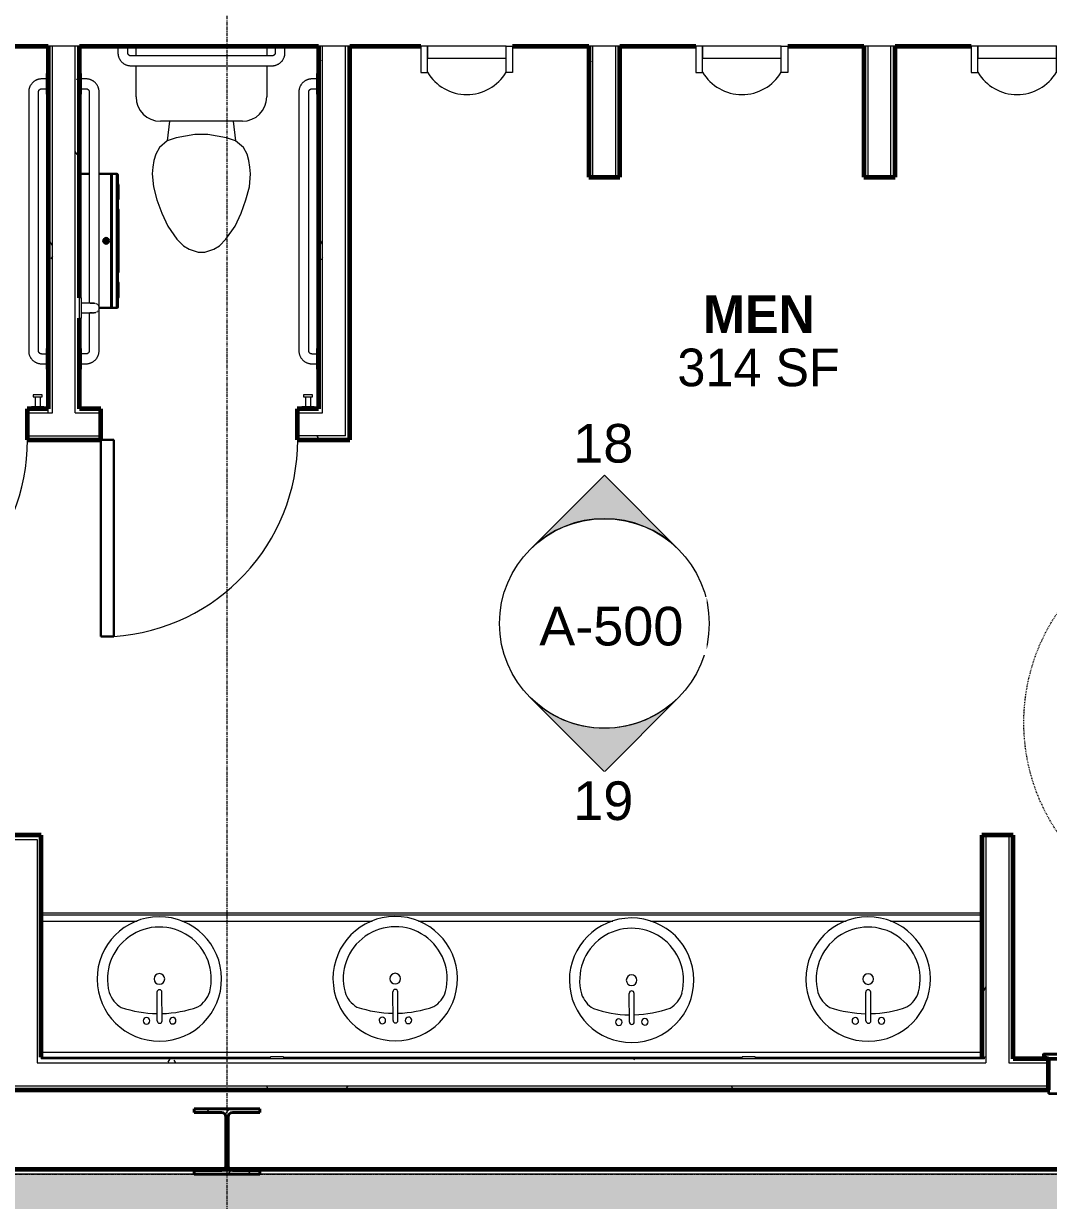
# Model space of a CAD drawing. Header units: inches. Extents: x 126 to 2219, y -1759 to -92.
# Drawn here: x 864.3 to 1020.8, y -692.5 to -512.8 of the extents above; entities that cross this region are included whole.
import ezdxf

# ---------------------------------------------------------------- set-up
doc = ezdxf.new("R2010")
doc.units = ezdxf.units.IN
doc.header["$MEASUREMENT"] = 0
doc.linetypes.add('Dash', pattern=[0.25, 0.125, -0.125])
doc.linetypes.add('Grid Line 1_2_', pattern=[0.875, 0.5, -0.125, 0.125, -0.125])
for name, color, linetype, lineweight in [('A-AREA-IDEN', 2, 'Continuous', 9), ('A-DETL-HDLN', 90, 'Dash', 9), ('A-DOOR', 31, 'Continuous', 18), ('A-GENM', 13, 'Continuous', 9), ('A-WALL', 113, 'Continuous', 18), ('A-WALL-PATT', 111, 'Continuous', 60), ('G-ANNO-SYMB', 111, 'Continuous', 9), ('I-WALL', 2, 'Continuous', 18), ('L-SITE-WALL', 31, 'Continuous', 18), ('P-SANR-FIXT', 6, 'Continuous', 9), ('Q-CASE', 31, 'Continuous', 9), ('Q-SPCQ', 91, 'Continuous', 9), ('S-COLS', 52, 'Continuous', 9), ('S-GRID', 1, 'Continuous', 9)]:
    doc.layers.add(name, color=color, linetype=linetype, lineweight=lineweight)
doc.styles.add('Arial', font='arial.ttf', dxfattribs={"height": 5.901198})
doc.styles.add('Century Gothic', font='GOTHIC.TTF', dxfattribs={"height": 5.748447})
doc.styles.add('Century Gothic_B', font='GOTHICB.TTF', dxfattribs={"height": 5.744479})
pattern_1 = [(0, (0, 0), (20.48, 5.12), [0.845, -14.515, 0.845, -14.515, -81.92]), (0, (0, 0), (20.48, 5.12), [-30.72, 0.845, -29.875, 0.845, -14.515, -35.84]), (0, (0, 0), (20.48, 5.12), [-76.8, 0.845, -9.395, 0.845, -24.755]), (120, (7.68, 2.56), (-14.67405, 15.1762), [0.845, -14.515, 0.845, -14.515, -81.92]), (120, (7.68, 2.56), (-14.67405, 15.1762), [-30.72, 0.845, -29.875, 0.845, -14.515, -35.84]), (120, (7.68, 2.56), (-14.67405, 15.1762), [-76.8, 0.845, -9.395, 0.845, -24.755]), (240, (10.24, 12.8), (-5.80595, -20.2962), [0.845, -14.515, 0.845, -14.515, -81.92]), (240, (10.24, 12.8), (-5.80595, -20.2962), [-30.72, 0.845, -29.875, 0.845, -14.515, -35.84]), (240, (10.24, 12.8), (-5.80595, -20.2962), [-76.8, 0.845, -9.395, 0.845, -24.755])]

# ---------------------------------------------------------------- blocks, each defined once
blk = doc.blocks.new('Open Source Metal Building_Exterior_rvt-1-Floor Plan - Office Annex')
at = {"layer": 'A-WALL-PATT', "lineweight": 9}
h = blk.add_hatch(dxfattribs=at)
h.set_pattern_fill('FP_2', color=8, style=0, pattern_type=2)
h.set_pattern_definition([(161.57, (0.32, 0.32), (-2.56049618, -0.0005374), [0, -18.214, 2.022, 0]), (18.43, (-0.32, 0.32), (-2.56049618, 0.0005374), [0, -18.214, 2.022, 0]), (108.43, (0.32, 0.32), (1.2792209, -6.40087673), [6.07, -14.166]), (71.57, (-0.32, 0.32), (1.2792209, 6.40087673), [6.07, -14.166])])
h.paths.add_polyline_path([(1738.07, -696.46), (2210.15, -696.46), (2210.15, -688.46), (1644.4, -688.46), (1644.4, -696.46), (1729.93, -696.46)], flags=0)
h.paths.add_polyline_path([(1138.4, -696.46), (1138.4, -688.46), (421.56, -688.46), (421.56, -696.46), (1103.21, -696.46)], flags=0)
h.paths.add_polyline_path([(1234.94, -696.46), (1234.94, -688.46), (1174.4, -688.46), (1174.4, -696.46)], flags=0)
h.paths.add_polyline_path([(1540.94, -696.46), (1608.4, -696.46), (1608.4, -688.46), (1540.94, -688.46)], flags=0)
h.paths.add_polyline_path([(321.83, -696.46), (385.56, -696.46), (385.56, -688.46), (126.49, -688.46), (126.49, -696.46), (256.72, -696.46)], flags=0)
at = {"layer": 'S-COLS'}
h = blk.add_hatch(dxfattribs=at)
h.set_pattern_fill('FP_4', color=256, style=0, pattern_type=2)
h.set_pattern_definition([(45, (0, 0), (-6.33568, 6.33568), []), (45, (0, 9.6), (-6.33568, 6.33568), [])])
h.paths.add_polyline_path([(890.39, -688.46), (900.39, -688.46), (900.39, -687.9), (896.26, -687.9), (895.77, -687.7), (895.56, -687.21), (895.56, -679.73), (895.77, -679.24), (896.26, -679.04), (900.39, -679.04), (900.39, -678.48), (890.39, -678.48), (890.39, -679.04), (894.53, -679.04), (895.02, -679.24), (895.23, -679.73), (895.23, -687.21), (895.02, -687.7), (894.53, -687.9), (890.39, -687.9)], flags=0)
at = {"layer": 'A-WALL', "color": 10}
blk.add_line((1138.4, -688.46), (421.56, -688.46), dxfattribs=at)
at = {"layer": 'L-SITE-WALL', "color": 250, "lineweight": 60}
blk.add_line((1138.4, -687.71), (421.56, -687.71), dxfattribs=at)
at = {"layer": 'S-COLS', "color": 90, "lineweight": 40}
for p, q in [((900.39, -678.48), (890.39, -678.48)), ((890.39, -678.48), (890.39, -679.04)), ((890.39, -679.04), (894.53, -679.04)), ((896.26, -679.04), (900.39, -679.04)), ((900.39, -679.04), (900.39, -678.48)), ((895.23, -679.73), (895.23, -687.21)), ((895.56, -687.21), (895.56, -679.73)), ((894.53, -687.9), (890.39, -687.9)), ((890.39, -687.9), (890.39, -688.46)), ((900.39, -687.9), (896.26, -687.9)), ((900.39, -688.46), (900.39, -687.9)), ((890.39, -688.46), (900.39, -688.46))]:
    blk.add_line(p, q, dxfattribs=at)
for centre, start, end in [((894.53, -679.73), 0, 90), ((896.26, -679.73), 90, 180), ((894.53, -687.21), 270, 0), ((896.26, -687.21), 180, 270)]:
    blk.add_arc(centre, 0.691, start, end, dxfattribs=at)
at = {"layer": 'S-GRID', "linetype": 'Grid Line 1_2_'}
for p, q in [((895.39, -1631.19), (895.39, -124.28)), ((329.05, -688.46), (2105.65, -688.46))]:
    blk.add_line(p, q, dxfattribs=at)
blk = doc.blocks.new('Urinal-Wall-3D - Urinal-Wall-3D-456486-Floor Plan - Office Annex')
at = {"layer": 'P-SANR-FIXT'}
for p, q in [((-11.29, 6), (-11.29, 10)), ((-11.29, 10), (-10.29, 10)), ((-10.29, 10), (-10.29, 6)), ((2.73, 10), (1.71, 10)), ((1.71, 10), (1.71, 6)), ((2.73, 6), (2.73, 10)), ((1.71, 7.85), (-10.29, 7.85)), ((-10.29, 7.85), (-10.29, 6)), ((1.71, 6), (1.71, 7.85)), ((-10.29, 6), (-11.29, 6)), ((-10.29, 6), (1.71, 6)), ((1.71, 6), (2.73, 6))]:
    blk.add_line(p, q, dxfattribs=at)
blk.add_arc((-4.29, 6.39), 7, 31.0027, 148.9973, dxfattribs=at)
blk = doc.blocks.new('Single-Flush - 30_ x 80_-506644-Floor Plan - Office Annex')
at = {"layer": 'A-DOOR', "lineweight": 30}
for p, q in [((13, 2.375), (13, 32.375)), ((15, 32.375), (13, 32.375)), ((15, 2.375), (15, 32.375)), ((15, 2.375), (13, 2.375))]:
    blk.add_line(p, q, dxfattribs=at)
at = {"layer": 'A-DOOR', "lineweight": 9}
blk.add_arc((15, 2.375), 30.067, 93.81407, 180, dxfattribs=at)
blk = doc.blocks.new('Sink Vanity-Round - 19_ x 19_-595517-Floor Plan - Office Annex')
at = {"layer": 'P-SANR-FIXT'}
for p, q in [((3.43, 9.73), (3.43, 5.36)), ((4.18, 9.73), (4.18, 5.36))]:
    blk.add_line(p, q, dxfattribs=at)
for centre, radius, start, end in [((3.81, 3.35), 9.5, 90, 270), ((3.81, 3.35), 9.5, 270, 90), ((1.81, 9.73), 0.5, 360, 180), ((1.81, 9.73), 0.5, 180, 360), ((3.81, 9.73), 0.375, 360, 180), ((5.81, 9.73), 0.5, 360, 180), ((5.81, 9.73), 0.5, 180, 360), ((0.05, 4.11), 4.12, 120.7927, 162.1904), ((3.81, -9.17), 17.81, 91.2067, 109.2086), ((3.81, -9.17), 17.81, 70.7914, 88.7933), ((7.56, 4.11), 4.12, 17.8096, 59.2073), ((3.81, 3.35), 7.93, 165.3071, 14.6929), ((3.81, 3.35), 0.813, 360, 180), ((3.81, 5.36), 0.375, 180, 360), ((3.81, 3.35), 0.813, 180, 360)]:
    blk.add_arc(centre, radius, start, end, dxfattribs=at)
blk = doc.blocks.new('Toilet-Domestic-3D - Toilet-Domestic-3D-V9-Floor Plan - Office Annex')
at = {"layer": 'P-SANR-FIXT'}
for p, q in [((-9.98, 17.98), (-9.98, 19.48)), ((9.98, 19.48), (9.98, 17.98)), ((-9.98, 11.75), (-9.98, 16.48)), ((9.98, 16.48), (9.98, 11.75)), ((6.25, 8.02), (-6.25, 8.02)), ((-4.86, 8.02), (-5.21, 5)), ((4.86, 8.02), (5.21, 5)), ((-3.84, 5.5), (-5.21, 5)), ((-1, 6), (-3.84, 5.5)), ((1, 6), (-1, 6)), ((3.84, 5.5), (1, 6)), ((5.21, 5), (3.84, 5.5)), ((-6.4, 4), (-6.97, 3)), ((-5.21, 5), (-6.4, 4)), ((6.4, 4), (5.21, 5)), ((6.97, 3), (6.4, 4)), ((-7.24, 2), (-7.41, 1)), ((-6.97, 3), (-7.24, 2)), ((7.24, 2), (6.97, 3)), ((7.41, 1), (7.24, 2)), ((-7.41, 1), (-7.5, 0)), ((-7.5, 0), (-7.33, -1.99)), ((7.33, -1.99), (7.5, 0)), ((7.5, 0), (7.41, 1)), ((-7.33, -1.99), (-6.79, -4)), ((6.79, -4), (7.33, -1.99)), ((-6.79, -4), (-6.06, -6)), ((6.06, -6), (6.79, -4)), ((-6.06, -6), (-5.13, -8)), ((5.13, -8), (6.06, -6)), ((-5.13, -8), (-3.74, -10)), ((3.74, -10), (5.13, -8)), ((-3.74, -10), (-2.74, -11)), ((2.74, -11), (3.74, -10)), ((-2.74, -11), (-1.87, -11.5)), ((-1.87, -11.5), (-0.5, -12)), ((-0.5, -12), (0.5, -12)), ((0.5, -12), (1.87, -11.5)), ((1.87, -11.5), (2.74, -11))]:
    blk.add_line(p, q, dxfattribs=at)
for centre, start, end in [((-6.25, 11.75), 180, 270), ((6.25, 11.75), 270, 360)]:
    blk.add_arc(centre, 3.73, start, end, dxfattribs=at)
blk = doc.blocks.new('817_Grab_Bars - 8170-001420-V7-Floor Plan - Office Annex')
at = {"layer": 'Q-SPCQ'}
for p, q in [((1749.94, -707.7), (1749.66, -707.7)), ((1749.66, -709.27), (1749.66, -707.7)), ((1749.66, -708.52), (1748.94, -708.52)), ((1749.66, -710.83), (1749.66, -709.27)), ((1746.94, -710.52), (1746.94, -750.02)), ((1748.44, -750.02), (1748.44, -710.52)), ((1748.94, -710.02), (1749.66, -710.02)), ((1749.66, -710.83), (1749.94, -710.83)), ((1749.66, -750.52), (1748.94, -750.52)), ((1749.94, -749.7), (1749.66, -749.7)), ((1749.66, -751.27), (1749.66, -749.7)), ((1748.94, -752.02), (1749.66, -752.02)), ((1749.66, -752.83), (1749.66, -751.27)), ((1749.66, -752.83), (1749.94, -752.83))]:
    blk.add_line(p, q, dxfattribs=at)
at = {"layer": 'Q-SPCQ', "flags": 128}
for points in [[(1748.94, -708.52), (1748.86, -708.52), (1748.78, -708.52), (1748.7, -708.53), (1748.62, -708.54), (1748.54, -708.56), (1748.46, -708.57), (1748.38, -708.59), (1748.31, -708.62), (1748.23, -708.64), (1748.16, -708.67), (1748.08, -708.71), (1748.01, -708.74), (1747.94, -708.78), (1747.87, -708.82), (1747.81, -708.87), (1747.74, -708.91), (1747.68, -708.96), (1747.62, -709.01), (1747.56, -709.07), (1747.5, -709.12), (1747.45, -709.18), (1747.4, -709.24), (1747.35, -709.3), (1747.3, -709.37), (1747.25, -709.44), (1747.21, -709.5), (1747.17, -709.57), (1747.14, -709.64), (1747.1, -709.72), (1747.07, -709.79), (1747.05, -709.87), (1747.02, -709.94), (1747, -710.02), (1746.98, -710.1), (1746.97, -710.18), (1746.95, -710.25), (1746.94, -710.33), (1746.94, -710.41), (1746.94, -710.49), (1746.94, -710.52)], [(1748.44, -710.52), (1748.44, -710.5), (1748.44, -710.48), (1748.44, -710.46), (1748.44, -710.44), (1748.45, -710.42), (1748.45, -710.4), (1748.46, -710.38), (1748.46, -710.36), (1748.47, -710.34), (1748.48, -710.32), (1748.48, -710.3), (1748.49, -710.28), (1748.5, -710.27), (1748.51, -710.25), (1748.52, -710.23), (1748.54, -710.22), (1748.55, -710.2), (1748.56, -710.19), (1748.57, -710.17), (1748.59, -710.16), (1748.6, -710.14), (1748.62, -710.13), (1748.63, -710.12), (1748.65, -710.11), (1748.67, -710.1), (1748.68, -710.08), (1748.7, -710.07), (1748.72, -710.07), (1748.74, -710.06), (1748.76, -710.05), (1748.77, -710.04), (1748.79, -710.04), (1748.81, -710.03), (1748.83, -710.03), (1748.85, -710.02), (1748.87, -710.02), (1748.89, -710.02), (1748.91, -710.02), (1748.93, -710.02), (1748.94, -710.02)], [(1746.94, -750.02), (1746.94, -750.1), (1746.94, -750.18), (1746.95, -750.26), (1746.96, -750.33), (1746.98, -750.41), (1746.99, -750.49), (1747.01, -750.57), (1747.04, -750.64), (1747.06, -750.72), (1747.09, -750.79), (1747.13, -750.87), (1747.16, -750.94), (1747.2, -751.01), (1747.24, -751.08), (1747.29, -751.15), (1747.33, -751.21), (1747.38, -751.27), (1747.43, -751.33), (1747.49, -751.39), (1747.54, -751.45), (1747.6, -751.51), (1747.66, -751.56), (1747.73, -751.61), (1747.79, -751.65), (1747.86, -751.7), (1747.92, -751.74), (1747.99, -751.78), (1748.07, -751.82), (1748.14, -751.85), (1748.21, -751.88), (1748.29, -751.91), (1748.36, -751.93), (1748.44, -751.95), (1748.52, -751.97), (1748.6, -751.99), (1748.68, -752), (1748.76, -752.01), (1748.84, -752.01), (1748.92, -752.02), (1748.94, -752.02)], [(1748.94, -750.52), (1748.92, -750.52), (1748.9, -750.51), (1748.88, -750.51), (1748.86, -750.51), (1748.84, -750.51), (1748.82, -750.5), (1748.8, -750.5), (1748.78, -750.49), (1748.76, -750.48), (1748.74, -750.48), (1748.72, -750.47), (1748.71, -750.46), (1748.69, -750.45), (1748.67, -750.44), (1748.65, -750.43), (1748.64, -750.42), (1748.62, -750.4), (1748.61, -750.39), (1748.59, -750.38), (1748.58, -750.36), (1748.56, -750.35), (1748.55, -750.33), (1748.54, -750.32), (1748.53, -750.3), (1748.52, -750.29), (1748.51, -750.27), (1748.5, -750.25), (1748.49, -750.23), (1748.48, -750.22), (1748.47, -750.2), (1748.46, -750.18), (1748.46, -750.16), (1748.45, -750.14), (1748.45, -750.12), (1748.44, -750.1), (1748.44, -750.08), (1748.44, -750.06), (1748.44, -750.04), (1748.44, -750.02), (1748.44, -750.02)]]:
    blk.add_lwpolyline(points, dxfattribs=at)
blk = doc.blocks.new('817_Grab_Bars - 8170-001420-V17-Floor Plan - Office Annex')
at = {"layer": 'Q-SPCQ'}
for p, q in [((873.14, -520.4), (872.86, -520.4)), ((873.14, -520.4), (873.14, -521.96)), ((873.86, -521.21), (873.14, -521.21)), ((873.14, -521.96), (873.14, -523.52)), ((873.14, -522.71), (873.86, -522.71)), ((872.86, -523.52), (873.14, -523.52)), ((874.36, -523.21), (874.36, -555.44)), ((875.86, -562.71), (875.86, -523.21)), ((874.36, -556.94), (874.36, -562.71)), ((873.14, -562.4), (872.86, -562.4)), ((873.14, -562.4), (873.14, -563.96)), ((873.86, -563.21), (873.14, -563.21)), ((873.14, -563.96), (873.14, -565.52)), ((872.86, -565.52), (873.14, -565.52)), ((873.14, -564.71), (873.86, -564.71))]:
    blk.add_line(p, q, dxfattribs=at)
at = {"layer": 'Q-SPCQ', "flags": 128}
for points in [[(875.86, -523.21), (875.86, -523.13), (875.85, -523.05), (875.85, -522.97), (875.83, -522.89), (875.82, -522.81), (875.8, -522.74), (875.78, -522.66), (875.76, -522.58), (875.73, -522.51), (875.7, -522.43), (875.67, -522.36), (875.63, -522.29), (875.6, -522.22), (875.55, -522.15), (875.51, -522.08), (875.46, -522.02), (875.41, -521.95), (875.36, -521.89), (875.31, -521.83), (875.25, -521.78), (875.19, -521.72), (875.13, -521.67), (875.07, -521.62), (875.01, -521.57), (874.94, -521.53), (874.87, -521.49), (874.8, -521.45), (874.73, -521.41), (874.66, -521.38), (874.58, -521.35), (874.51, -521.32), (874.43, -521.29), (874.36, -521.27), (874.28, -521.26), (874.2, -521.24), (874.12, -521.23), (874.04, -521.22), (873.96, -521.21), (873.88, -521.21), (873.86, -521.21)], [(873.86, -522.71), (873.88, -522.71), (873.9, -522.71), (873.92, -522.71), (873.94, -522.72), (873.96, -522.72), (873.98, -522.73), (874, -522.73), (874.02, -522.74), (874.04, -522.74), (874.05, -522.75), (874.07, -522.76), (874.09, -522.77), (874.11, -522.78), (874.13, -522.79), (874.14, -522.8), (874.16, -522.81), (874.17, -522.82), (874.19, -522.83), (874.2, -522.85), (874.22, -522.86), (874.23, -522.88), (874.24, -522.89), (874.26, -522.91), (874.27, -522.92), (874.28, -522.94), (874.29, -522.96), (874.3, -522.98), (874.31, -522.99), (874.32, -523.01), (874.33, -523.03), (874.33, -523.05), (874.34, -523.07), (874.34, -523.09), (874.35, -523.11), (874.35, -523.13), (874.36, -523.15), (874.36, -523.17), (874.36, -523.19), (874.36, -523.21), (874.36, -523.21)], [(873.86, -564.71), (873.94, -564.71), (874.02, -564.7), (874.1, -564.7), (874.18, -564.69), (874.26, -564.67), (874.33, -564.65), (874.41, -564.63), (874.49, -564.61), (874.56, -564.58), (874.64, -564.55), (874.71, -564.52), (874.78, -564.48), (874.85, -564.45), (874.92, -564.41), (874.99, -564.36), (875.05, -564.32), (875.12, -564.27), (875.18, -564.21), (875.24, -564.16), (875.29, -564.1), (875.35, -564.05), (875.4, -563.99), (875.45, -563.92), (875.5, -563.86), (875.54, -563.79), (875.58, -563.72), (875.62, -563.65), (875.66, -563.58), (875.69, -563.51), (875.72, -563.44), (875.75, -563.36), (875.78, -563.28), (875.8, -563.21), (875.82, -563.13), (875.83, -563.05), (875.84, -562.97), (875.85, -562.89), (875.86, -562.81), (875.86, -562.73), (875.86, -562.71)], [(874.36, -562.71), (874.36, -562.73), (874.36, -562.75), (874.36, -562.77), (874.35, -562.79), (874.35, -562.81), (874.35, -562.83), (874.34, -562.85), (874.33, -562.87), (874.33, -562.89), (874.32, -562.91), (874.31, -562.92), (874.3, -562.94), (874.29, -562.96), (874.28, -562.98), (874.27, -562.99), (874.26, -563.01), (874.25, -563.03), (874.24, -563.04), (874.22, -563.06), (874.21, -563.07), (874.19, -563.08), (874.18, -563.1), (874.16, -563.11), (874.15, -563.12), (874.13, -563.13), (874.11, -563.14), (874.1, -563.15), (874.08, -563.16), (874.06, -563.17), (874.04, -563.18), (874.02, -563.18), (874, -563.19), (873.98, -563.2), (873.96, -563.2), (873.94, -563.2), (873.92, -563.21), (873.9, -563.21), (873.88, -563.21), (873.86, -563.21), (873.86, -563.21)]]:
    blk.add_lwpolyline(points, dxfattribs=at)
blk = doc.blocks.new('817_Grab_Bars - 8170-001240-654970-Floor Plan - Office Annex')
at = {"layer": 'Q-SPCQ'}
for p, q in [((877.92, -516.21), (877.92, -516.49)), ((879.48, -516.49), (877.92, -516.49)), ((878.73, -516.49), (878.73, -517.21)), ((881.05, -516.49), (879.48, -516.49)), ((880.23, -517.21), (880.23, -516.49)), ((881.05, -516.49), (881.05, -516.21)), ((901.92, -516.21), (901.92, -516.49)), ((903.48, -516.49), (901.92, -516.49)), ((902.73, -516.49), (902.73, -517.21)), ((905.05, -516.49), (903.48, -516.49)), ((904.23, -517.21), (904.23, -516.49)), ((905.05, -516.49), (905.05, -516.21)), ((902.23, -517.71), (880.73, -517.71)), ((880.73, -519.21), (902.23, -519.21))]:
    blk.add_line(p, q, dxfattribs=at)
at = {"layer": 'Q-SPCQ', "flags": 128}
for points in [[(878.73, -517.21), (878.74, -517.29), (878.74, -517.37), (878.75, -517.45), (878.76, -517.53), (878.77, -517.61), (878.79, -517.69), (878.81, -517.76), (878.84, -517.84), (878.86, -517.92), (878.89, -517.99), (878.93, -518.06), (878.96, -518.13), (879, -518.2), (879.04, -518.27), (879.08, -518.34), (879.13, -518.41), (879.18, -518.47), (879.23, -518.53), (879.28, -518.59), (879.34, -518.65), (879.4, -518.7), (879.46, -518.75), (879.52, -518.8), (879.59, -518.85), (879.65, -518.89), (879.72, -518.94), (879.79, -518.97), (879.86, -519.01), (879.94, -519.04), (880.01, -519.07), (880.08, -519.1), (880.16, -519.13), (880.24, -519.15), (880.32, -519.17), (880.39, -519.18), (880.47, -519.19), (880.55, -519.2), (880.63, -519.21), (880.71, -519.21), (880.73, -519.21)], [(880.73, -517.71), (880.71, -517.71), (880.69, -517.71), (880.67, -517.71), (880.65, -517.7), (880.64, -517.7), (880.62, -517.7), (880.6, -517.69), (880.58, -517.69), (880.56, -517.68), (880.54, -517.67), (880.52, -517.66), (880.5, -517.65), (880.49, -517.64), (880.47, -517.63), (880.45, -517.62), (880.44, -517.61), (880.42, -517.6), (880.4, -517.59), (880.39, -517.57), (880.38, -517.56), (880.36, -517.54), (880.35, -517.53), (880.34, -517.51), (880.32, -517.5), (880.31, -517.48), (880.3, -517.46), (880.29, -517.45), (880.28, -517.43), (880.28, -517.41), (880.27, -517.39), (880.26, -517.37), (880.26, -517.35), (880.25, -517.33), (880.25, -517.32), (880.24, -517.3), (880.24, -517.28), (880.24, -517.26), (880.24, -517.24), (880.23, -517.22), (880.23, -517.21)], [(902.23, -519.21), (902.31, -519.21), (902.39, -519.2), (902.47, -519.2), (902.55, -519.19), (902.63, -519.17), (902.71, -519.15), (902.79, -519.13), (902.86, -519.11), (902.94, -519.08), (903.01, -519.05), (903.09, -519.02), (903.16, -518.98), (903.23, -518.95), (903.3, -518.91), (903.36, -518.86), (903.43, -518.82), (903.49, -518.77), (903.55, -518.71), (903.61, -518.66), (903.67, -518.6), (903.72, -518.55), (903.78, -518.49), (903.83, -518.42), (903.87, -518.36), (903.92, -518.29), (903.96, -518.22), (904, -518.15), (904.03, -518.08), (904.07, -518.01), (904.1, -517.94), (904.13, -517.86), (904.15, -517.78), (904.17, -517.71), (904.19, -517.63), (904.21, -517.55), (904.22, -517.47), (904.23, -517.39), (904.23, -517.31), (904.23, -517.23), (904.23, -517.21)], [(902.73, -517.21), (902.73, -517.23), (902.73, -517.25), (902.73, -517.27), (902.73, -517.29), (902.72, -517.31), (902.72, -517.33), (902.72, -517.35), (902.71, -517.37), (902.7, -517.39), (902.7, -517.41), (902.69, -517.42), (902.68, -517.44), (902.67, -517.46), (902.66, -517.48), (902.65, -517.49), (902.64, -517.51), (902.62, -517.53), (902.61, -517.54), (902.6, -517.56), (902.58, -517.57), (902.57, -517.58), (902.55, -517.6), (902.54, -517.61), (902.52, -517.62), (902.5, -517.63), (902.49, -517.64), (902.47, -517.65), (902.45, -517.66), (902.43, -517.67), (902.42, -517.68), (902.4, -517.68), (902.38, -517.69), (902.36, -517.7), (902.34, -517.7), (902.32, -517.7), (902.3, -517.71), (902.28, -517.71), (902.26, -517.71), (902.24, -517.71), (902.23, -517.71)]]:
    blk.add_lwpolyline(points, dxfattribs=at)
blk = doc.blocks.new('Dispenser-Toilet_Tissue-Frost_Products_LTD_-Jumbo-169 - Steel-Brushed-Stainless_Steel-V13-Floor Plan - Office Annex')
at = {"layer": 'Q-SPCQ', "lineweight": 30}
for p, q in [((766.86, -535.69), (765.36, -535.69)), ((770.2, -535.69), (768.36, -535.69)), ((770.2, -535.69), (770.2, -556.19)), ((770.26, -556.13), (770.26, -535.75)), ((770.29, -535.75), (770.26, -535.75)), ((771.06, -535.69), (770.29, -535.69)), ((770.29, -535.69), (770.29, -535.75)), ((770.29, -535.75), (770.29, -556.13)), ((771.06, -556.19), (771.06, -535.69)), ((771.22, -537.2), (771.22, -535.85)), ((771.22, -554.68), (771.22, -537.2)), ((771.32, -539.53), (771.32, -537.36)), ((771.22, -541), (771.22, -539.69)), ((771.32, -550.69), (771.32, -541.19)), ((769.26, -545.9), (769.26, -545.98)), ((769.6, -545.9), (769.26, -545.9)), ((769.26, -545.98), (769.6, -545.98)), ((769.6, -545.98), (769.6, -545.9)), ((771.22, -552.18), (771.22, -550.88)), ((771.32, -554.52), (771.32, -552.34)), ((771.22, -556.03), (771.22, -554.68)), ((768.36, -556.19), (770.2, -556.19)), ((770.26, -556.13), (770.29, -556.13)), ((770.29, -556.13), (770.29, -556.19)), ((770.29, -556.19), (771.06, -556.19))]:
    blk.add_line(p, q, dxfattribs=at)
for radius in [0.438, 0.357]:
    blk.add_circle((769.44, -545.94), radius, dxfattribs=at)
for centre, radius, start, end in [((770.2, -535.75), 0.06, 0, 90), ((771.06, -535.85), 0.16, 0, 90), ((771.14, -537.36), 0.18, 0, 63.6122), ((771.2, -538.91), 0.118, 10.8116, 82.3569), ((771.17, -538.91), 0.151, 289.6341, 357.321), ((771.17, -538.93), 0.151, 289.6341, 356.8331), ((771.14, -538.94), 0.18, 296.3878, 0), ((771.2, -539.52), 0.119, 10.0401, 81.5195), ((771.17, -539.51), 0.151, 289.6341, 357.321), ((771.17, -539.52), 0.151, 289.6341, 357.321), ((771.14, -539.53), 0.18, 296.3878, 0), ((771.1, -541.19), 0.22, 0, 56.9443), ((771.1, -550.69), 0.22, 303.0557, 0), ((771.14, -552.34), 0.18, 0, 63.6122), ((771.17, -552.35), 0.151, 2.679, 70.3659), ((771.17, -552.36), 0.151, 2.679, 70.3659), ((771.2, -552.36), 0.119, 278.4805, 349.9599), ((771.14, -552.93), 0.18, 0, 63.6084), ((771.17, -552.94), 0.151, 3.1667, 70.3726), ((771.17, -552.96), 0.151, 2.679, 70.3653), ((771.2, -552.96), 0.118, 277.6431, 349.1884), ((771.14, -554.52), 0.18, 296.3878, 0), ((770.2, -556.13), 0.0601, 270, 357.3185), ((771.06, -556.03), 0.16, 270, 359.0019)]:
    blk.add_arc(centre, radius, start, end, dxfattribs=at)
blk = doc.blocks.new('Robe_hook_5552 - Coat_hook_5552-658221-Floor Plan - Office Annex')
at = {"layer": 'A-GENM'}
for p, q in [((-0.69, 2.16), (-0.69, 1.81)), ((0.69, 2.16), (-0.69, 2.16)), ((-0.69, 1.81), (0.69, 1.81)), ((-0.37, 1.81), (-0.37, 0.35)), ((0.38, 1.81), (0.38, 0.35)), ((0.69, 1.81), (0.69, 2.16)), ((-0.94, 0.35), (0.94, 0.35)), ((-0.94, 0), (-0.94, 0.35)), ((0.94, 0.35), (0.94, 0))]:
    blk.add_line(p, q, dxfattribs=at)
blk = doc.blocks.new('817_Grab_Bars - 8170-001180-V23-Floor Plan - Office Annex')
at = {"layer": 'Q-SPCQ'}
for p, q in [((873.14, -554.62), (872.86, -554.62)), ((872.86, -557.75), (872.86, -554.62)), ((873.14, -554.62), (873.14, -557.75)), ((873.86, -555.44), (873.14, -555.44)), ((873.14, -556.94), (873.86, -556.94)), ((872.86, -557.75), (873.14, -557.75))]:
    blk.add_line(p, q, dxfattribs=at)
at = {"layer": 'Q-SPCQ', "flags": 128}
for points in [[(875.11, -555.44), (875.11, -555.44), (875.11, -555.44), (875.1, -555.44), (875.09, -555.44), (875.08, -555.44), (875.07, -555.44), (875.06, -555.44), (875.05, -555.44), (875.03, -555.44), (875.01, -555.44), (874.99, -555.44), (874.97, -555.44), (874.94, -555.44), (874.92, -555.44), (874.89, -555.44), (874.86, -555.44), (874.83, -555.44), (874.8, -555.44), (874.77, -555.44), (874.73, -555.44), (874.69, -555.44), (874.66, -555.44), (874.62, -555.44), (874.58, -555.44), (874.53, -555.44), (874.49, -555.44), (874.45, -555.44), (874.4, -555.44), (874.36, -555.44), (874.31, -555.44), (874.27, -555.44), (874.22, -555.44), (874.17, -555.44), (874.12, -555.44), (874.07, -555.44), (874.02, -555.44), (873.97, -555.44), (873.92, -555.44), (873.87, -555.44), (873.86, -555.44)], [(873.86, -556.94), (873.91, -556.94), (873.96, -556.94), (874.01, -556.94), (874.06, -556.94), (874.11, -556.94), (874.16, -556.94), (874.2, -556.94), (874.25, -556.94), (874.3, -556.94), (874.35, -556.94), (874.39, -556.94), (874.44, -556.94), (874.48, -556.94), (874.52, -556.94), (874.57, -556.94), (874.61, -556.94), (874.65, -556.94), (874.68, -556.94), (874.72, -556.94), (874.76, -556.94), (874.79, -556.94), (874.82, -556.94), (874.85, -556.94), (874.88, -556.94), (874.91, -556.94), (874.94, -556.94), (874.96, -556.94), (874.98, -556.94), (875.01, -556.94), (875.02, -556.94), (875.04, -556.94), (875.06, -556.94), (875.07, -556.94), (875.08, -556.94), (875.09, -556.94), (875.1, -556.94), (875.1, -556.94), (875.11, -556.94), (875.11, -556.94), (875.11, -556.94)], [(874.86, -556.94), (874.83, -556.94), (874.8, -556.94), (874.77, -556.94), (874.73, -556.94), (874.69, -556.94), (874.66, -556.94), (874.62, -556.94), (874.58, -556.94), (874.53, -556.94), (874.49, -556.94), (874.45, -556.94)], [(874.49, -555.44), (874.52, -555.44), (874.57, -555.44), (874.61, -555.44), (874.65, -555.44), (874.68, -555.44), (874.72, -555.44), (874.76, -555.44), (874.79, -555.44), (874.82, -555.44), (874.85, -555.44), (874.88, -555.44), (874.91, -555.44), (874.94, -555.44), (874.96, -555.44), (874.98, -555.44), (875.01, -555.44), (875.02, -555.44)], [(875.11, -556.94), (875.11, -556.94), (875.11, -556.94), (875.1, -556.94), (875.09, -556.94), (875.08, -556.94), (875.07, -556.94), (875.06, -556.94), (875.05, -556.94), (875.03, -556.94)], [(875.07, -555.44), (875.08, -555.44), (875.09, -555.44), (875.1, -555.44), (875.1, -555.44), (875.11, -555.44), (875.11, -555.44), (875.11, -555.44)], [(875.11, -555.44), (875.14, -555.44), (875.17, -555.44), (875.2, -555.44), (875.23, -555.45), (875.26, -555.45)], [(875.41, -556.87), (875.38, -556.89), (875.35, -556.9), (875.32, -556.91), (875.3, -556.91), (875.27, -556.92), (875.24, -556.93), (875.21, -556.93), (875.18, -556.93), (875.15, -556.94), (875.12, -556.94), (875.11, -556.94)], [(875.35, -555.48), (875.37, -555.49), (875.4, -555.5), (875.43, -555.51), (875.46, -555.52)], [(875.51, -555.55), (875.53, -555.57), (875.56, -555.59), (875.58, -555.6), (875.6, -555.62)], [(875.61, -556.75), (875.59, -556.77), (875.56, -556.78), (875.54, -556.8), (875.51, -556.82)], [(875.67, -555.69), (875.69, -555.71), (875.71, -555.73), (875.72, -555.76), (875.74, -555.78)], [(875.73, -556.61), (875.71, -556.64), (875.69, -556.66), (875.67, -556.68)], [(875.77, -555.83), (875.78, -555.86), (875.8, -555.89), (875.81, -555.92), (875.82, -555.94), (875.83, -555.97)], [(875.82, -556.42), (875.81, -556.45), (875.8, -556.48), (875.79, -556.51), (875.77, -556.53)], [(875.84, -556.03), (875.85, -556.06), (875.85, -556.09), (875.86, -556.12), (875.86, -556.15), (875.86, -556.18)], [(875.86, -556.19), (875.86, -556.22), (875.86, -556.25), (875.85, -556.28), (875.85, -556.31), (875.84, -556.34)]]:
    blk.add_lwpolyline(points, dxfattribs=at)
blk = doc.blocks.new('Bradley-Washroom_Accessories-Mirrors-747_Standard - 60_ x 36_ _ BradEX 2-663032-Floor Plan - Office Annex')
at = {"layer": 'Q-SPCQ'}
for p, q in [((867.01, -670.59), (902.01, -670.59)), ((867.01, -670.59), (867.01, -670.84)), ((902.01, -670.84), (867.01, -670.84)), ((902.01, -670.84), (902.01, -670.55)), ((904.01, -670.55), (902.01, -670.55)), ((904.01, -670.84), (902.01, -670.84)), ((904.01, -670.55), (904.01, -670.84)), ((904.01, -670.59), (974.01, -670.59)), ((974.01, -670.84), (904.01, -670.84)), ((974.01, -670.84), (974.01, -670.55)), ((976.01, -670.55), (974.01, -670.55)), ((976.01, -670.84), (974.01, -670.84)), ((976.01, -670.55), (976.01, -670.84)), ((976.01, -670.59), (1011.01, -670.59)), ((1011.01, -670.84), (976.01, -670.84)), ((1011.01, -670.84), (1011.01, -670.59))]:
    blk.add_line(p, q, dxfattribs=at)
blk = doc.blocks.new('Dispenser_Disposal-Paper-Frost_Products_LTD_-Recessed-400A - Steel-Stainless-664721-Floor Plan - Office Annex')
at = {"layer": 'Q-SPCQ', "lineweight": 30}
for p, q in [((1020.06, -670.15), (1019.98, -670.15)), ((1019.98, -670.69), (1019.98, -670.15)), ((1020.06, -670.08), (1020.06, -670.69)), ((1033.66, -670.08), (1020.06, -670.08)), ((1020.06, -670.08), (1031.82, -670.08)), ((1020.06, -670.15), (1020.36, -670.45)), ((1033.73, -670.15), (1020.06, -670.15)), ((1031.82, -669.95), (1032.69, -669.95)), ((1031.82, -670.08), (1031.82, -669.95)), ((1031.84, -669.93), (1032.67, -669.93)), ((1032.69, -669.95), (1032.69, -670.08)), ((1032.69, -670.08), (1033.66, -670.08)), ((1033.36, -670.46), (1033.66, -670.15)), ((1033.66, -670.75), (1033.66, -670.08)), ((1033.73, -670.15), (1033.73, -670.75)), ((1020.03, -670.69), (1019.98, -670.69)), ((1020.36, -670.69), (1020.03, -670.69)), ((1020.03, -670.74), (1020.03, -670.69)), ((1020.59, -670.8), (1020.09, -670.8)), ((1020.09, -670.84), (1020.09, -670.8)), ((1020.11, -670.84), (1020.11, -670.8)), ((1020.15, -670.77), (1020.59, -670.77)), ((1020.36, -670.7), (1020.36, -670.45)), ((1020.36, -670.46), (1020.36, -670.69)), ((1020.41, -670.75), (1033.36, -670.75)), ((1020.59, -670.77), (1020.59, -670.8)), ((1020.59, -670.8), (1020.77, -670.8)), ((1020.76, -670.93), (1020.8, -670.93)), ((1020.8, -670.93), (1020.8, -670.87)), ((1020.83, -670.87), (1020.83, -670.93)), ((1020.83, -676.12), (1020.83, -670.93)), ((1020.83, -670.93), (1032.93, -670.93)), ((1020.86, -670.93), (1020.86, -670.75)), ((1021.47, -670.93), (1021.47, -670.75)), ((1021.53, -670.93), (1021.53, -670.75)), ((1021.67, -670.75), (1021.67, -670.93)), ((1021.7, -670.93), (1021.7, -670.75)), ((1031.92, -670.75), (1031.92, -670.84)), ((1031.92, -670.84), (1032.2, -670.84)), ((1031.95, -670.93), (1031.95, -670.84)), ((1031.98, -670.84), (1031.98, -670.93)), ((1032.48, -670.87), (1032.02, -670.87)), ((1032.2, -670.84), (1032.2, -670.75)), ((1032.53, -670.84), (1032.2, -670.84)), ((1032.6, -670.91), (1032.53, -670.84)), ((1032.58, -670.75), (1032.65, -670.82)), ((1032.85, -670.91), (1032.6, -670.91)), ((1032.65, -670.82), (1032.88, -670.82)), ((1032.82, -670.93), (1032.82, -670.75)), ((1032.85, -670.75), (1032.85, -670.82)), ((1032.85, -670.93), (1032.85, -670.87)), ((1032.86, -676.12), (1032.86, -670.93)), ((1033.73, -670.75), (1032.88, -670.75)), ((1032.88, -670.75), (1032.88, -670.82)), ((1032.89, -670.87), (1032.89, -670.93)), ((1032.89, -670.91), (1032.93, -670.91)), ((1032.92, -670.8), (1033.57, -670.8)), ((1033.36, -670.75), (1033.36, -670.46)), ((1033.57, -670.8), (1033.57, -670.84)), ((1020.76, -676.12), (1020.76, -675.59)), ((1032.93, -675.59), (1032.93, -676.12)), ((1020.83, -676.12), (1020.76, -676.12)), ((1032.86, -676.12), (1020.83, -676.12)), ((1020.83, -676.18), (1020.83, -676.12)), ((1032.86, -676.18), (1020.83, -676.18)), ((1032.93, -676.12), (1032.86, -676.12)), ((1032.86, -676.12), (1032.86, -676.18))]:
    blk.add_line(p, q, dxfattribs=at)
for centre, radius, start, end in [((1020.06, -670.15), 0.0763, 90, 180), ((1031.84, -669.95), 0.02, 90, 180), ((1032.67, -669.95), 0.02, 0, 90), ((1033.66, -670.15), 0.0768, 0, 90), ((1033.66, -670.15), 0.029, 0, 90), ((1020.09, -670.74), 0.0625, 122.4117, 270.0728), ((1020.09, -670.74), 0.0625, 179.8391, 270), ((1020.09, -670.74), 0.0625, 333.896, 53.1301), ((1020.41, -670.7), 0.05, 180, 270), ((1020.77, -670.87), 0.0665, 0, 90), ((1020.77, -670.87), 0.0315, 0, 90.1235), ((1032.1, -670.87), 0.08, 157.9757, 236.654), ((1032.4, -670.87), 0.08, 303.346, 22.0243), ((1032.92, -670.87), 0.0665, 90, 180), ((1032.92, -670.87), 0.0665, 90, 132.1544), ((1032.92, -670.87), 0.0315, 89.8776, 180)]:
    blk.add_arc(centre, radius, start, end, dxfattribs=at)
blk = doc.blocks.new('Counter Top1 - 24_ Depth-699709-Floor Plan - Office Annex')
at = {"layer": 'Q-CASE'}
for p, q in [((96.33, -0.75), (-47.26, -0.75)), ((-47.26, -22), (96.33, -22))]:
    blk.add_line(p, q, dxfattribs=at)
blk = doc.blocks.new('KNEE PROTECTOR1 - KNEE PROTECTOR-701074-Floor Plan - Office Annex')
at = {"layer": 'Q-CASE'}
for p, q in [((79114.3, -9330.82), (79100.33, -9330.82)), ((79243.92, -9331.82), (79100.33, -9331.82)), ((79150.92, -9330.82), (79121.06, -9330.82)), ((79186.31, -9330.82), (79156.67, -9330.82)), ((79222.44, -9330.82), (79193.41, -9330.82)), ((79243.92, -9330.82), (79229.29, -9330.82))]:
    blk.add_line(p, q, dxfattribs=at)
blk = doc.blocks.new('Elevation - Filled Arrow-152140-Floor Plan - Office Annex')
at = {"layer": 'G-ANNO-SYMB'}
blk.add_circle((0, 0), 0.25, dxfattribs=at)
blk = doc.blocks.new('Elevation - Filled Arrow-151867-Floor Plan - Office Annex')
at = {"layer": 'G-ANNO-SYMB'}
h = blk.add_hatch(color=256, dxfattribs=at)
edge = h.paths.add_edge_path(flags=0)
edge.add_line((0, 0.3536), (0.1768, 0.1768))
edge.add_arc((0, 0), 0.25, 45, 135)
edge.add_line((-0.1768, 0.1768), (0, 0.3536))
for p, q in [((0, 0.3536), (-0.1768, 0.1768)), ((0, 0.3536), (-0.1768, 0.1768)), ((0.1768, 0.1768), (0, 0.3536)), ((0.1768, 0.1768), (0, 0.3536))]:
    blk.add_line(p, q, dxfattribs=at)
blk.add_arc((0, 0), 0.25, 45, 135, dxfattribs=at)

msp = doc.modelspace()

# ---------------------------------------------------------------- hatches: boundary and pattern name
at = {"layer": 'A-WALL-PATT', "lineweight": 9}
h = msp.add_hatch(dxfattribs=at)
h.set_pattern_fill('FP_1', color=256, style=0, pattern_type=2)
h.set_pattern_definition(pattern_1)
h.paths.add_polyline_path([(868.73, -572.21), (868.73, -516.21), (868.11, -516.21), (868.11, -572.21)], flags=0)
h = msp.add_hatch(dxfattribs=at)
h.set_pattern_fill('FP_1', color=256, style=0, pattern_type=2)
h.set_pattern_definition(pattern_1)
h.paths.add_polyline_path([(872.86, -571.59), (872.86, -516.21), (872.23, -516.21), (872.23, -571.59)], flags=0)
h = msp.add_hatch(dxfattribs=at)
h.set_pattern_fill('FP_1', color=256, style=0, pattern_type=2)
h.set_pattern_definition(pattern_1)
h.paths.add_polyline_path([(909.36, -572.21), (909.98, -572.21), (909.98, -516.21), (909.36, -516.21), (909.36, -571.59)], flags=0)
h = msp.add_hatch(dxfattribs=at)
h.set_pattern_fill('FP_1', color=256, style=0, pattern_type=2)
h.set_pattern_definition(pattern_1)
h.paths.add_polyline_path([(951.23, -536.21), (951.23, -516.21), (950.61, -516.21), (950.61, -536.21)], flags=0)
h = msp.add_hatch(dxfattribs=at)
h.set_pattern_fill('FP_1', color=256, style=0, pattern_type=2)
h.set_pattern_definition(pattern_1)
h.paths.add_polyline_path([(765.36, -576.34), (772.73, -576.34), (772.73, -575.71), (764.73, -575.71), (764.73, -576.34)], flags=0)
h.paths.add_polyline_path([(810.19, -576.34), (834.86, -576.34), (834.86, -575.71), (802.73, -575.71), (802.73, -576.34)], flags=0)
h.paths.add_polyline_path([(864.86, -576.34), (876.11, -576.34), (876.11, -575.71), (864.86, -575.71)], flags=0)
h.paths.add_polyline_path([(913.48, -576.34), (913.48, -575.71), (906.11, -575.71), (906.11, -576.34), (909.36, -576.34)], flags=0)
h = msp.add_hatch(dxfattribs=at)
h.set_pattern_fill('FP_1', color=256, style=0, pattern_type=2)
h.set_pattern_definition(pattern_1)
h.paths.add_polyline_path([(866.39, -670.84), (867.01, -670.84), (867.01, -636.71), (866.39, -636.71), (866.39, -670.59)], flags=0)
h = msp.add_hatch(dxfattribs=at)
h.set_pattern_fill('FP_1', color=256, style=0, pattern_type=2)
h.set_pattern_definition(pattern_1)
h.paths.add_polyline_path([(1011.23, -670.84), (1011.23, -636.71), (1010.61, -636.71), (1010.61, -670.59), (1011.01, -670.59), (1011.01, -670.84)], flags=0)
h = msp.add_hatch(dxfattribs=at)
h.set_pattern_fill('FP_1', color=256, style=0, pattern_type=2)
h.set_pattern_definition(pattern_1)
h.paths.add_polyline_path([(765.36, -671.46), (862.89, -671.46), (862.89, -670.84), (764.73, -670.84), (764.73, -671.46)], flags=0)
h.paths.add_polyline_path([(866.39, -671.46), (1011.23, -671.46), (1011.23, -670.84), (866.39, -670.84)], flags=0)
h.paths.add_polyline_path([(1014.73, -671.46), (1020.76, -671.46), (1020.76, -670.84), (1014.73, -670.84)], flags=0)
h.paths.add_polyline_path([(1038.09, -671.46), (1113.61, -671.46), (1113.61, -670.84), (1032.93, -670.84), (1032.93, -671.46)], flags=0)
h = msp.add_hatch(dxfattribs=at)
h.set_pattern_fill('FP_1', color=256, style=0, pattern_type=2)
h.set_pattern_definition(pattern_1)
h.paths.add_polyline_path([(765.36, -675.59), (1020.76, -675.59), (1020.76, -674.96), (765.36, -674.96)], flags=0)
h.paths.add_polyline_path([(1038.09, -675.59), (1113.61, -675.59), (1113.61, -674.96), (1032.93, -674.96), (1032.93, -675.59)], flags=0)

# ---------------------------------------------------------------- linework, layer by layer
at = {"layer": 'A-DETL-HDLN'}
msp.add_circle((1047.01, -619.49), 30, dxfattribs=at)
at = {"layer": 'A-WALL', "lineweight": 60}
for p, q in [((831.61, -516.21), (868.11, -516.21)), ((872.86, -516.21), (909.36, -516.21)), ((914.11, -516.21), (924.96, -516.21)), ((938.98, -516.21), (950.61, -516.21)), ((955.36, -516.21), (966.96, -516.21)), ((980.98, -516.21), (992.61, -516.21)), ((997.36, -516.21), (1008.96, -516.21))]:
    msp.add_line(p, q, dxfattribs=at)
at = {"layer": 'A-WALL'}
for p, q in [((872.86, -516.21), (868.11, -516.21)), ((868.73, -572.21), (868.73, -516.21)), ((872.23, -572.21), (872.23, -516.21)), ((914.11, -516.21), (909.36, -516.21)), ((909.98, -572.21), (909.98, -516.21)), ((913.48, -575.71), (913.48, -516.21)), ((955.36, -516.21), (950.61, -516.21)), ((951.23, -536.21), (951.23, -516.21)), ((954.73, -536.21), (954.73, -516.21)), ((997.36, -516.21), (992.61, -516.21)), ((993.23, -536.21), (993.23, -516.21)), ((996.73, -536.21), (996.73, -516.21)), ((864.86, -572.21), (868.73, -572.21)), ((868.11, -572.21), (868.11, -571.59)), ((872.23, -572.21), (876.11, -572.21)), ((906.11, -572.21), (909.98, -572.21)), ((864.86, -575.71), (876.11, -575.71)), ((913.48, -575.71), (906.11, -575.71)), ((847.81, -637.34), (866.39, -637.34)), ((866.39, -637.34), (866.39, -671.46)), ((1011.23, -636.71), (1011.23, -671.46)), ((1014.73, -636.71), (1014.73, -671.46)), ((866.39, -671.46), (1011.23, -671.46)), ((1014.73, -671.46), (1020.76, -671.46)), ((764.73, -674.96), (1020.76, -674.96))]:
    msp.add_line(p, q, dxfattribs=at)
at = {"layer": 'I-WALL', "lineweight": 60}
for p, q in [((868.11, -516.21), (868.11, -571.59)), ((872.86, -554.62), (872.86, -516.21)), ((909.36, -516.21), (909.36, -571.59)), ((914.11, -576.34), (914.11, -516.21)), ((950.61, -516.21), (950.61, -536.21)), ((955.36, -536.21), (955.36, -516.21)), ((992.61, -516.21), (992.61, -536.21)), ((997.36, -536.21), (997.36, -516.21)), ((950.61, -536.21), (955.36, -536.21)), ((992.61, -536.21), (997.36, -536.21)), ((872.86, -571.59), (872.86, -557.75)), ((868.11, -571.59), (864.86, -571.59)), ((864.86, -571.59), (864.86, -576.34)), ((876.11, -571.59), (872.86, -571.59)), ((876.11, -576.34), (876.11, -571.59)), ((909.36, -571.59), (906.11, -571.59)), ((906.11, -571.59), (906.11, -576.34)), ((864.86, -576.34), (876.11, -576.34)), ((906.11, -576.34), (914.11, -576.34)), ((867.01, -636.71), (847.81, -636.71)), ((867.01, -670.59), (867.01, -636.71)), ((1015.36, -636.71), (1010.61, -636.71)), ((1010.61, -636.71), (1010.61, -670.59)), ((1015.36, -670.84), (1015.36, -636.71)), ((1020.76, -670.84), (1015.36, -670.84)), ((1020.76, -675.59), (1020.76, -670.84)), ((765.36, -675.59), (1020.76, -675.59))]:
    msp.add_line(p, q, dxfattribs=at)

# ---------------------------------------------------------------- block references
at = {"layer": 'A-DOOR', "rotation": 180}
for p in [(849.86, -573.96), (891.11, -573.96)]:
    msp.add_blockref('Single-Flush - 30_ x 80_-506644-Floor Plan - Office Annex', p, dxfattribs=at)
at = {"layer": 'A-GENM'}
for p in [(866.48, -571.59), (907.73, -571.59)]:
    msp.add_blockref('Robe_hook_5552 - Coat_hook_5552-658221-Floor Plan - Office Annex', p, dxfattribs=at)
at = {"layer": 'G-ANNO-SYMB', "xscale": 63.99999999999997, "yscale": 63.99999999999997, "zscale": 63.99999999999997}
for name in ['Elevation - Filled Arrow-151867-Floor Plan - Office Annex', 'Elevation - Filled Arrow-152140-Floor Plan - Office Annex']:
    msp.add_blockref(name, (952.98, -604.36), dxfattribs=at)
at = {"layer": 'G-ANNO-SYMB', "extrusion": (0, 0, -1), "xscale": 63.99999999999997, "yscale": 63.99999999999997, "zscale": 63.99999999999997, "rotation": 180}
msp.add_blockref('Elevation - Filled Arrow-151867-Floor Plan - Office Annex', (-952.98, -604.36), dxfattribs=at)
at = {"layer": 'P-SANR-FIXT'}
msp.add_blockref('Toilet-Domestic-3D - Toilet-Domestic-3D-V9-Floor Plan - Office Annex', (891.48, -535.69), dxfattribs=at)
for name, p, rotation in [('Urinal-Wall-3D - Urinal-Wall-3D-456486-Floor Plan - Office Annex', (927.69, -510.21), 180), ('Urinal-Wall-3D - Urinal-Wall-3D-456486-Floor Plan - Office Annex', (969.69, -510.21), 180), ('Urinal-Wall-3D - Urinal-Wall-3D-456486-Floor Plan - Office Annex', (1011.69, -510.21), 180), ('Sink Vanity-Round - 19_ x 19_-595517-Floor Plan - Office Annex', (888.85, -655.27), 180.3257811056039), ('Sink Vanity-Round - 19_ x 19_-595517-Floor Plan - Office Annex', (924.85, -655.22), 180.3257811056039), ('Sink Vanity-Round - 19_ x 19_-595517-Floor Plan - Office Annex', (960.93, -655.46), 180.3257811056039), ('Sink Vanity-Round - 19_ x 19_-595517-Floor Plan - Office Annex', (997.04, -655.28), 180.3257811056039)]:
    msp.add_blockref(name, p, dxfattribs=dict(at, rotation=rotation))
at = {"layer": 'Q-CASE', "rotation": 180}
for name, p in [('Counter Top1 - 24_ Depth-699709-Floor Plan - Office Annex', (963.35, -670.59)), ('KNEE PROTECTOR1 - KNEE PROTECTOR-701074-Floor Plan - Office Annex', (80110.94, -9980.66))]:
    msp.add_blockref(name, p, dxfattribs=at)
at = {"layer": 'Q-SPCQ'}
for name, p in [('817_Grab_Bars - 8170-001240-654970-Floor Plan - Office Annex', (0, 0)), ('817_Grab_Bars - 8170-001420-V7-Floor Plan - Office Annex', (-881.83, 187.3)), ('817_Grab_Bars - 8170-001420-V17-Floor Plan - Office Annex', (0, 0)), ('817_Grab_Bars - 8170-001420-V7-Floor Plan - Office Annex', (-840.58, 187.3)), ('Dispenser-Toilet_Tissue-Frost_Products_LTD_-Jumbo-169 - Steel-Brushed-Stainless_Steel-V13-Floor Plan - Office Annex', (107.5, 0)), ('817_Grab_Bars - 8170-001180-V23-Floor Plan - Office Annex', (0, 0)), ('Dispenser_Disposal-Paper-Frost_Products_LTD_-Recessed-400A - Steel-Stainless-664721-Floor Plan - Office Annex', (0, 0)), ('Bradley-Washroom_Accessories-Mirrors-747_Standard - 60_ x 36_ _ BradEX 2-663032-Floor Plan - Office Annex', (0, 0))]:
    msp.add_blockref(name, p, dxfattribs=at)

# ---------------------------------------------------------------- texts
at = {"layer": 'A-AREA-IDEN', "attachment_point": 2}
for s, insert, char_height, width, line_spacing_factor, style in [('MEN', (976.57, -554.27), 5.744, 20.664, 0.984796, 'Century Gothic_B'), ('314 SF', (976.52, -562.39), 5.748, 27.648, 0.984117, 'Century Gothic')]:
    msp.add_mtext(s, dxfattribs=dict(at, insert=insert, char_height=char_height, width=width, line_spacing_factor=line_spacing_factor, style=style))

# ---------------------------------------------------------------- next in the draw order: texts
at = {"layer": 'G-ANNO-SYMB', "char_height": 5.901, "attachment_point": 2, "line_spacing_factor": 0.938532, "style": 'Arial', "bg_fill": 3, "box_fill_scale": 1.25, "bg_fill_color": 0, "bg_fill_transparency": 0}
for s, insert, width in [('18', (952.82, -573.9), 10.944), ('A-500', (954.04, -601.82), 26.208), ('19', (952.82, -628.47), 10.944)]:
    msp.add_mtext(s, dxfattribs=dict(at, insert=insert, width=width))

# ---------------------------------------------------------------- next in the draw order: block references
at = {"lineweight": 5}
msp.add_blockref('Open Source Metal Building_Exterior_rvt-1-Floor Plan - Office Annex', (0, 0), dxfattribs=at)

doc.saveas('drawing.dxf')
